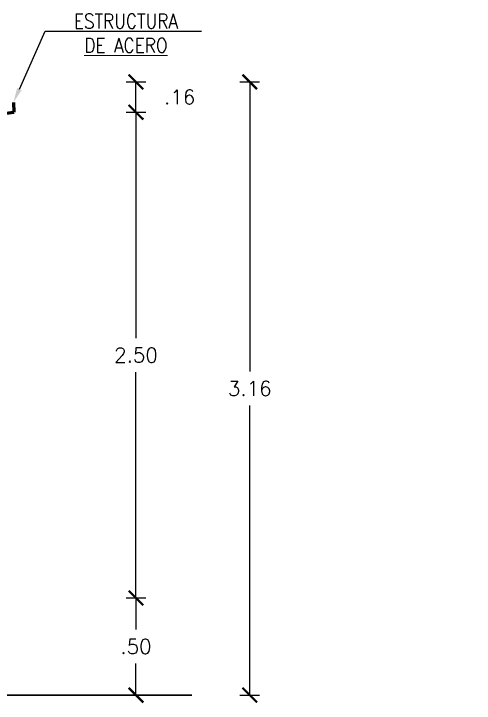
# Model space of a CAD drawing. Header units: millimetres. Extents: x 1.3 to 31, y -9.1 to 13.1.
# Drawn here: x 9.416 to 11.784, y -4.921 to -1.373 of the extents above; entities that cross this region are included whole.
import ezdxf
from ezdxf import colors
from ezdxf.entities.mleader import LeaderData, LeaderLine
from ezdxf.math import Vec2, Vec3

# ---------------------------------------------------------------- set-up
doc = ezdxf.new("R2010")
doc.units = ezdxf.units.MM
doc.layers.get('Defpoints').update_dxf_attribs({"color": 6, "lineweight": 5})
for name, color, linetype, lineweight in [('0_COTAS 1', 1, 'Continuous', 5), ('0_TEXTOS 4', 104, 'Continuous', 9), ('LEST 08', 7, 'Continuous', 60)]:
    doc.layers.add(name, color=color, linetype=linetype, lineweight=lineweight)
doc.styles.add('50-NOTAS', font='romans.shx', dxfattribs={"height": 0.075})
doc.styles.add('TIPO ROMANS', font='romans.shx')
doc.dimstyles.new('DIM-50-CORTE', dxfattribs={"dimscale": 0.05, "dimtxt": 0.075, "dimasz": 1.5, "dimexe": 1, "dimexo": 1, "dimgap": 1, "dimtad": 1, "dimtih": 1, "dimtoh": 1, "dimzin": 4, "dimdsep": 46, "dimtxsty": '50-NOTAS', "dimblk": 'ARCHTICK', "dimcen": 25, "dimclrd": 9, "dimclre": 9, "dimclrt": 7, "dimadec": 0, "dimazin": 0, "dimtfac": 1, "dimtmove": 2, "dimatfit": 3, "dimfxl": 1, "dimfxlon": 1, "dimtolj": 1, "dimtzin": 0, "dimarcsym": 0})

# ---------------------------------------------------------------- blocks, each defined once
blk = doc.blocks.new('_ArchTick')
at = {"color": 0, "linetype": 'ByBlock', "const_width": 0.15}
blk.add_lwpolyline([(-0.5, -0.5), (0.5, 0.5)], dxfattribs=at)
blk = doc.blocks.new('*D28')
at = {"layer": '0_COTAS 1', "color": 9, "lineweight": -2, "transparency": 16777216}
for p, q in [((9.9941, -4.3797), (10.0941, -4.3797)), ((10.0441, -4.3797), (10.0441, -4.5422)), ((10.0441, -4.8797), (10.0441, -4.7172)), ((9.9941, -4.8797), (10.0941, -4.8797))]:
    blk.add_line(p, q, dxfattribs=at)
at = {"layer": 'Defpoints', "color": 0, "transparency": 16777216}
for p in [(9.8494, -4.3797), (10.0441, -4.3797), (9.865, -4.8797)]:
    blk.add_point(p, dxfattribs=at)
at = {"layer": '0_COTAS 1', "color": 9, "lineweight": -2, "transparency": 16777216, "xscale": 0.075, "yscale": 0.075, "zscale": 0.075}
for p, rotation in [((10.0441, -4.3797), 90), ((10.0441, -4.8797), 270)]:
    blk.add_blockref('_ArchTick', p, dxfattribs=dict(at, rotation=rotation))
at = {"layer": '0_COTAS 1', "color": 7, "transparency": 16777216, "insert": (10.0441, -4.6297), "char_height": 0.075, "attachment_point": 5, "style": '50-NOTAS'}
blk.add_mtext('\\A1;.50', dxfattribs=at)
blk = doc.blocks.new('*D29')
at = {"layer": '0_COTAS 1', "color": 9, "lineweight": -2, "transparency": 16777216}
for p, q in [((9.9941, -1.8797), (10.0941, -1.8797)), ((10.0441, -1.8797), (10.0441, -3.0422)), ((10.0441, -4.3797), (10.0441, -3.2172)), ((9.9941, -4.3797), (10.0941, -4.3797))]:
    blk.add_line(p, q, dxfattribs=at)
at = {"layer": 'Defpoints', "color": 0, "transparency": 16777216}
for p in [(9.8494, -1.8797), (10.0441, -1.8797), (9.8494, -4.3797)]:
    blk.add_point(p, dxfattribs=at)
at = {"layer": '0_COTAS 1', "color": 9, "lineweight": -2, "transparency": 16777216, "xscale": 0.075, "yscale": 0.075, "zscale": 0.075}
for p, rotation in [((10.0441, -1.8797), 90), ((10.0441, -4.3797), 270)]:
    blk.add_blockref('_ArchTick', p, dxfattribs=dict(at, rotation=rotation))
at = {"layer": '0_COTAS 1', "color": 7, "transparency": 16777216, "insert": (10.0441, -3.1297), "char_height": 0.075, "attachment_point": 5, "style": '50-NOTAS'}
blk.add_mtext('\\A1;2.50', dxfattribs=at)
blk = doc.blocks.new('*D30')
at = {"layer": '0_COTAS 1', "color": 9, "lineweight": -2, "transparency": 16777216}
for p, q in [((9.9941, -1.7237), (10.0941, -1.7237)), ((10.0441, -1.8797), (10.0441, -1.7237)), ((9.9941, -1.8797), (10.0941, -1.8797))]:
    blk.add_line(p, q, dxfattribs=at)
at = {"layer": 'Defpoints', "color": 0, "transparency": 16777216}
for p in [(9.8494, -1.7237), (10.0441, -1.7237), (9.8494, -1.8797)]:
    blk.add_point(p, dxfattribs=at)
at = {"layer": '0_COTAS 1', "color": 9, "lineweight": -2, "transparency": 16777216, "xscale": 0.075, "yscale": 0.075, "zscale": 0.075}
for p, rotation in [((10.0441, -1.7237), 90), ((10.0441, -1.8797), 270)]:
    blk.add_blockref('_ArchTick', p, dxfattribs=dict(at, rotation=rotation))
at = {"layer": '0_COTAS 1', "color": 7, "transparency": 16777216, "insert": (10.2691, -1.8017), "char_height": 0.075, "attachment_point": 5, "style": '50-NOTAS'}
blk.add_mtext('\\A1;.16', dxfattribs=at)
blk = doc.blocks.new('*D31')
at = {"layer": '0_COTAS 1', "color": 9, "lineweight": -2, "transparency": 16777216}
for p, q in [((10.5792, -1.7237), (10.6792, -1.7237)), ((10.6292, -1.7237), (10.6292, -3.2142)), ((10.6292, -4.8797), (10.6292, -3.3892)), ((10.5792, -4.8797), (10.6792, -4.8797))]:
    blk.add_line(p, q, dxfattribs=at)
at = {"layer": 'Defpoints', "color": 0, "transparency": 16777216}
for p in [(9.8494, -1.7237), (9.4155, -4.8797), (10.6292, -4.8797)]:
    blk.add_point(p, dxfattribs=at)
at = {"layer": '0_COTAS 1', "color": 9, "lineweight": -2, "transparency": 16777216, "xscale": 0.075, "yscale": 0.075, "zscale": 0.075}
for p, rotation in [((10.6292, -1.7237), 90), ((10.6292, -4.8797), 270)]:
    blk.add_blockref('_ArchTick', p, dxfattribs=dict(at, rotation=rotation))
at = {"layer": '0_COTAS 1', "color": 7, "transparency": 16777216, "insert": (10.6292, -3.3017), "char_height": 0.075, "attachment_point": 5, "style": '50-NOTAS'}
blk.add_mtext('\\A1;3.16', dxfattribs=at)

msp = doc.modelspace()

# ---------------------------------------------------------------- linework, layer by layer
at = {"lineweight": 30}
msp.add_line((7.6092, -4.8797), (10.3317, -4.8797), dxfattribs=at)
at = {"layer": 'LEST 08'}
for p in [(9.4135, -1.8296), (7.0155, -2.1797)]:
    msp.add_line(p, (9.4155, -1.8797), dxfattribs=at)

# ---------------------------------------------------------------- dimensions: what is measured, and where the dimension line sits
at = {"layer": '0_COTAS 1'}
for base, p1, p2, picture, middle in [((10.6292, -4.8797), (9.8494, -1.7237), (9.4155, -4.8797), '*D31', (10.6292, -3.3017)), ((10.0441, -1.7237), (9.8494, -1.8797), (9.8494, -1.7237), '*D30', (10.2691, -1.8017)), ((10.0441, -1.8797), (9.8494, -4.3797), (9.8494, -1.8797), '*D29', (10.0441, -3.1297)), ((10.0441, -4.3797), (9.865, -4.8797), (9.8494, -4.3797), '*D28', (10.0441, -4.6297))]:
    dim = msp.add_linear_dim(base=base, p1=p1, p2=p2, angle=90, dimstyle='DIM-50-CORTE', dxfattribs=at)
    dim.commit()
    dim.dimension.update_dxf_attribs({"geometry": picture, "text_midpoint": middle})

# ---------------------------------------------------------------- leaders
at = {"layer": '0_TEXTOS 4'}
ml = msp.add_multileader_mtext('Standard', dxfattribs=at)
ml.set_content('\\L{\\W0.85;\\LESTRUCTURA \\PDE ACERO}', color=256, style='TIPO ROMANS')
ml.set_leader_properties()
ml.build(insert=Vec2(0, 0))
ml.multileader.update_dxf_attribs({"text_left_attachment_type": 8, "text_right_attachment_type": 6, "dogleg_length": 0.1, "arrow_head_size": 0.075})
ctx = ml.context
ctx.base_point, ctx.char_height, ctx.arrow_head_size, ctx.landing_gap_size, ctx.plane_origin = Vec3(9.6775, -1.4633), 0.075, 0.075, 0.025, Vec3(12.5953, -4.2516)
ctx.left_attachment, ctx.right_attachment, ctx.text_align_type = 8, 6, 1
notes = []
notes.append((ctx, [(1, (1, 1, 0), (9.5775, -1.4633), (1, 0), 0.1, [(0, [(9.4135, -1.8296)], 0, [])])]))
ctx.mtext.insert, ctx.mtext.width, ctx.mtext.defined_height, ctx.mtext.alignment, ctx.mtext.line_spacing_style, ctx.mtext.flow_direction = Vec3(9.9924, -1.3733), 4.659455, 0.4926, 2, 2, 5
ml = msp.add_multileader_mtext('Standard', dxfattribs=at)
ml.set_content('\\L{\\W0.85;\\LESTRUCTURA \\PDE ACERO}', color=256, style='TIPO ROMANS')
ml.set_leader_properties()
ml.build(insert=Vec2(0, 0))
ml.multileader.update_dxf_attribs({"text_left_attachment_type": 8, "text_right_attachment_type": 6, "dogleg_length": 0.1, "arrow_head_size": 0.075})
ctx = ml.context
ctx.base_point, ctx.char_height, ctx.arrow_head_size, ctx.landing_gap_size, ctx.plane_origin = Vec3(7.8732, -2.6935), 0.075, 0.075, 0.025, Vec3(10.791, -5.4819)
ctx.left_attachment, ctx.right_attachment, ctx.text_align_type = 8, 6, 1
notes.append((ctx, [(1, (1, 1, 0), (7.7732, -2.6935), (1, 0), 0.1, [(0, [(7.6092, -3.0598)], 0, [])])]))
ctx.mtext.insert, ctx.mtext.width, ctx.mtext.defined_height, ctx.mtext.alignment, ctx.mtext.line_spacing_style, ctx.mtext.flow_direction = Vec3(8.1881, -2.6035), 4.659455, 0.4926, 2, 2, 5
ml = msp.add_multileader_mtext('Standard', dxfattribs=at)
ml.set_content('\\L{\\W0.85;\\LASIENTO DE \\PMADERA}', color=256, style='TIPO ROMANS')
ml.set_leader_properties()
ml.build(insert=Vec2(0, 0))
ml.multileader.update_dxf_attribs({"text_left_attachment_type": 8, "text_right_attachment_type": 6, "dogleg_length": 0.1, "arrow_head_size": 0.075})
ctx = ml.context
ctx.base_point, ctx.char_height, ctx.arrow_head_size, ctx.landing_gap_size, ctx.plane_origin = Vec3(8.0771, -3.7962), 0.075, 0.075, 0.025, Vec3(10.9101, -6.8246)
ctx.left_attachment, ctx.right_attachment, ctx.text_align_type = 8, 6, 1
notes.append((ctx, [(1, (1, 1, 0), (7.9771, -3.7962), (1, 0), 0.1, [(0, [(7.7283, -4.4026)], 0, [])])]))
ctx.mtext.insert, ctx.mtext.width, ctx.mtext.defined_height, ctx.mtext.alignment, ctx.mtext.line_spacing_style, ctx.mtext.flow_direction = Vec3(8.3799, -3.7062), 4.659455, 0.4926, 2, 2, 5
ml = msp.add_multileader_mtext('Standard', dxfattribs=at)
ml.set_content('\\L{\\W0.85;\\LESTRUCTURA \\PDE ACERO}', color=256, style='TIPO ROMANS')
ml.set_leader_properties()
ml.build(insert=Vec2(0, 0))
ml.multileader.update_dxf_attribs({"text_left_attachment_type": 8, "text_right_attachment_type": 6, "dogleg_length": 0.1, "arrow_head_size": 0.075})
ctx = ml.context
ctx.base_point, ctx.char_height, ctx.arrow_head_size, ctx.landing_gap_size, ctx.plane_origin = Vec3(8.4083, -4.0862), 0.075, 0.075, 0.025, Vec3(11.3261, -6.8746)
ctx.left_attachment, ctx.right_attachment, ctx.text_align_type = 8, 6, 1
notes.append((ctx, [(1, (1, 1, 0), (8.3083, -4.0862), (1, 0), 0.1, [(0, [(8.1444, -4.4526)], 0, [])])]))
ctx.mtext.insert, ctx.mtext.width, ctx.mtext.defined_height, ctx.mtext.alignment, ctx.mtext.line_spacing_style, ctx.mtext.flow_direction = Vec3(8.7233, -3.9962), 4.659455, 0.4926, 2, 2, 5
for ctx, leaders in notes:
    for number, flags, end, landing, length, lines in leaders:
        leader = LeaderData()
        leader.index, (leader.has_last_leader_line, leader.has_dogleg_vector, leader.attachment_direction) = number, flags
        leader.last_leader_point, leader.dogleg_vector, leader.dogleg_length = Vec3(end), Vec3(landing), length
        for number, points, colour, breaks in lines:
            line = LeaderLine()
            line.index, line.vertices, line.color, line.breaks = number, Vec3.list(points), colors.encode_raw_color(colour), breaks
            leader.lines.append(line)
        ctx.leaders.append(leader)

doc.saveas('drawing.dxf')
